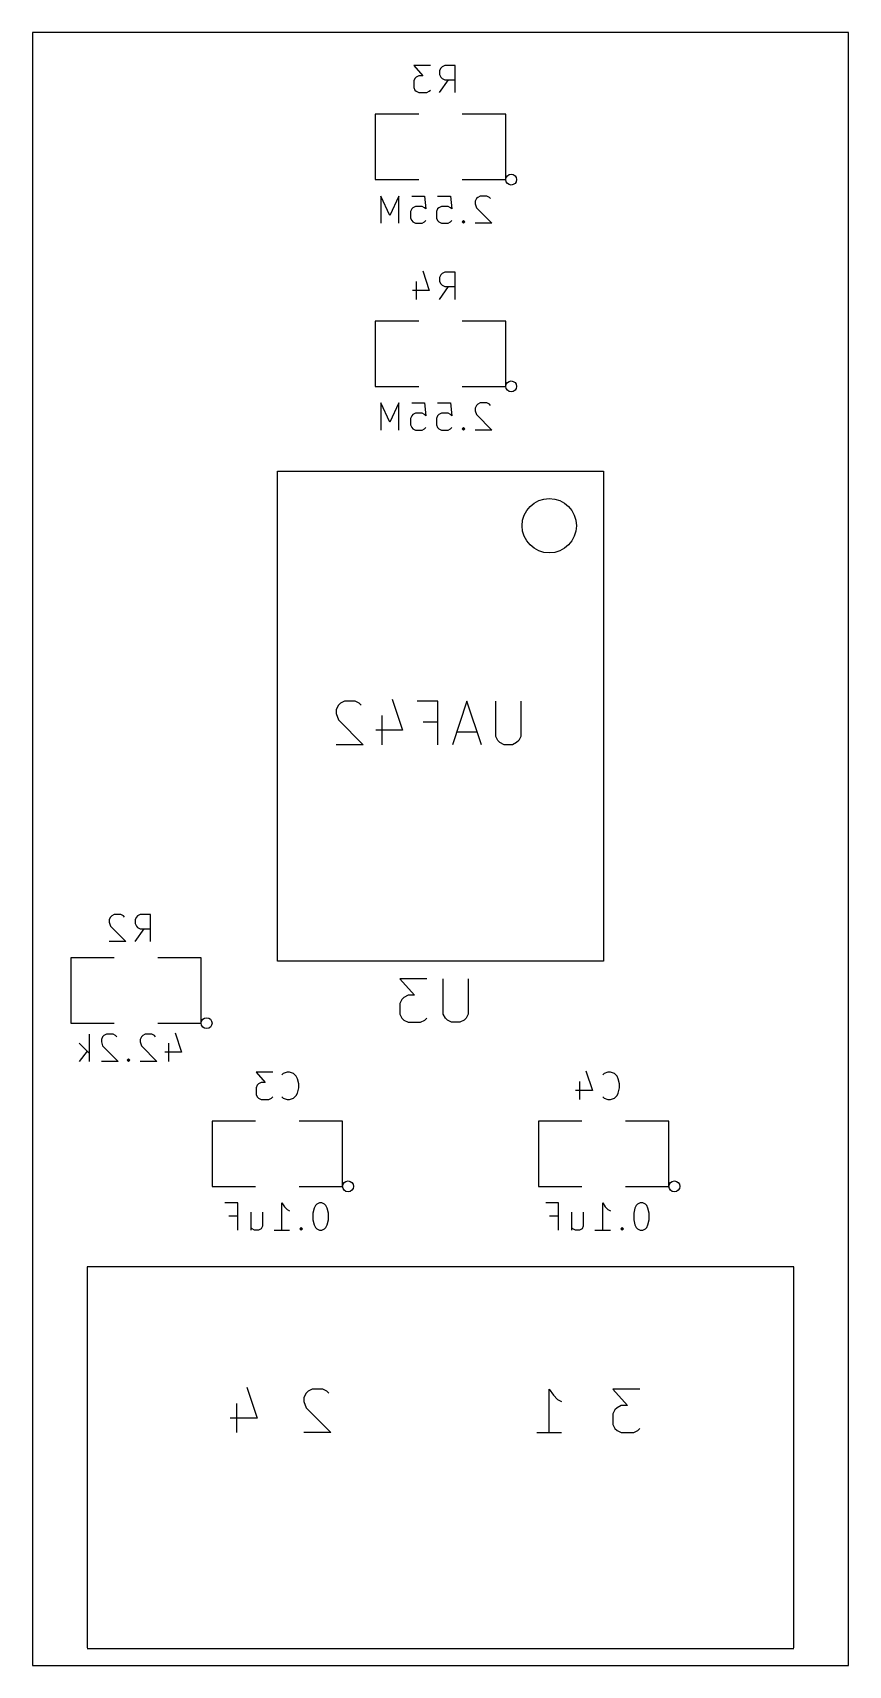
# Model space of a CAD drawing. Header units: inches. Extents: x 0 to 0.75, y 0 to 1.5.
import ezdxf

# ---------------------------------------------------------------- set-up
doc = ezdxf.new("R2010")
doc.units = ezdxf.units.IN
doc.layers.add('BLACK', color=1, linetype='CONTINUOUS')

msp = doc.modelspace()

# ---------------------------------------------------------------- linework, layer by layer
at = {"layer": 'BLACK'}
for p, q in [((0, 1.5), (0, 0)), ((0.75, 1.5), (0, 1.5)), ((0.75, 0), (0.75, 1.5)), ((0.3658, 1.4699), (0.3504, 1.4699)), ((0.3504, 1.4699), (0.3587, 1.4604)), ((0.3515, 1.458), (0.3504, 1.4556)), ((0.3504, 1.4556), (0.3504, 1.4496)), ((0.3527, 1.4592), (0.3515, 1.458)), ((0.3551, 1.4604), (0.3527, 1.4592)), ((0.3587, 1.4604), (0.3551, 1.4604)), ((0.3754, 1.4675), (0.3742, 1.4651)), ((0.3742, 1.4651), (0.3742, 1.4615)), ((0.3742, 1.4615), (0.3754, 1.4592)), ((0.3742, 1.4449), (0.3825, 1.4568)), ((0.3765, 1.4687), (0.3754, 1.4675)), ((0.3754, 1.4592), (0.3765, 1.458)), ((0.3789, 1.4699), (0.3765, 1.4687)), ((0.3765, 1.458), (0.3789, 1.4568)), ((0.3884, 1.4699), (0.3789, 1.4699)), ((0.3789, 1.4568), (0.3884, 1.4568)), ((0.3884, 1.4449), (0.3884, 1.4699)), ((0.3504, 1.4496), (0.3515, 1.4473)), ((0.3515, 1.4473), (0.3527, 1.4461)), ((0.3527, 1.4461), (0.3551, 1.4449)), ((0.3551, 1.4449), (0.3623, 1.4449)), ((0.3623, 1.4449), (0.3646, 1.4461)), ((0.3646, 1.4461), (0.3658, 1.4473)), ((0.355, 1.425), (0.315, 1.425)), ((0.315, 1.425), (0.315, 1.365)), ((0.435, 1.425), (0.395, 1.425)), ((0.435, 1.365), (0.435, 1.425)), ((0.315, 1.365), (0.355, 1.365)), ((0.395, 1.365), (0.435, 1.365)), ((0.3283, 1.332), (0.32, 1.3499)), ((0.32, 1.3499), (0.32, 1.3249)), ((0.3366, 1.3499), (0.3283, 1.332)), ((0.3366, 1.3249), (0.3366, 1.3499)), ((0.3485, 1.338), (0.3474, 1.3356)), ((0.3474, 1.3356), (0.3474, 1.3296)), ((0.3485, 1.3499), (0.3604, 1.3499)), ((0.3497, 1.3392), (0.3485, 1.338)), ((0.3521, 1.3404), (0.3497, 1.3392)), ((0.3581, 1.3404), (0.3521, 1.3404)), ((0.3604, 1.3392), (0.3581, 1.3404)), ((0.3604, 1.3499), (0.3616, 1.338)), ((0.3616, 1.338), (0.3604, 1.3392)), ((0.3723, 1.338), (0.3712, 1.3356)), ((0.3712, 1.3356), (0.3712, 1.3296)), ((0.3723, 1.3499), (0.3842, 1.3499)), ((0.3735, 1.3392), (0.3723, 1.338)), ((0.3759, 1.3404), (0.3735, 1.3392)), ((0.3819, 1.3404), (0.3759, 1.3404)), ((0.3842, 1.3392), (0.3819, 1.3404)), ((0.3842, 1.3499), (0.3854, 1.338)), ((0.3854, 1.338), (0.3842, 1.3392)), ((0.408, 1.3475), (0.4069, 1.3451)), ((0.4069, 1.3451), (0.4069, 1.3427)), ((0.4069, 1.3427), (0.408, 1.3392)), ((0.4092, 1.3487), (0.408, 1.3475)), ((0.408, 1.3392), (0.4223, 1.3249)), ((0.4116, 1.3499), (0.4092, 1.3487)), ((0.4176, 1.3499), (0.4116, 1.3499)), ((0.4199, 1.3487), (0.4176, 1.3499)), ((0.4211, 1.3475), (0.4199, 1.3487)), ((0.3474, 1.3296), (0.3485, 1.3273)), ((0.3485, 1.3273), (0.3497, 1.3261)), ((0.3497, 1.3261), (0.3521, 1.3249)), ((0.3521, 1.3249), (0.3581, 1.3249)), ((0.3581, 1.3249), (0.3604, 1.3261)), ((0.3604, 1.3261), (0.3616, 1.3273)), ((0.3712, 1.3296), (0.3723, 1.3273)), ((0.3723, 1.3273), (0.3735, 1.3261)), ((0.3735, 1.3261), (0.3759, 1.3249)), ((0.3759, 1.3249), (0.3819, 1.3249)), ((0.3819, 1.3249), (0.3842, 1.3261)), ((0.3842, 1.3261), (0.3854, 1.3273)), ((0.3961, 1.3273), (0.395, 1.3261)), ((0.395, 1.3261), (0.3961, 1.3249)), ((0.3973, 1.3261), (0.3961, 1.3273)), ((0.3961, 1.3273), (0.3961, 1.3249)), ((0.3961, 1.3249), (0.3973, 1.3261)), ((0.4223, 1.3249), (0.4069, 1.3249)), ((0.3587, 1.2811), (0.3646, 1.2632)), ((0.3754, 1.2775), (0.3742, 1.2751)), ((0.3742, 1.2751), (0.3742, 1.2715)), ((0.3765, 1.2787), (0.3754, 1.2775)), ((0.3789, 1.2799), (0.3765, 1.2787)), ((0.3884, 1.2799), (0.3789, 1.2799)), ((0.3884, 1.2549), (0.3884, 1.2799)), ((0.3646, 1.2632), (0.3492, 1.2632)), ((0.3527, 1.2715), (0.3527, 1.2549)), ((0.3742, 1.2715), (0.3754, 1.2692)), ((0.3742, 1.2549), (0.3825, 1.2668)), ((0.3754, 1.2692), (0.3765, 1.268)), ((0.3765, 1.268), (0.3789, 1.2668)), ((0.3789, 1.2668), (0.3884, 1.2668)), ((0.355, 1.235), (0.315, 1.235)), ((0.315, 1.235), (0.315, 1.175)), ((0.435, 1.235), (0.395, 1.235)), ((0.435, 1.175), (0.435, 1.235)), ((0.315, 1.175), (0.355, 1.175)), ((0.395, 1.175), (0.435, 1.175)), ((0.3283, 1.142), (0.32, 1.1599)), ((0.32, 1.1599), (0.32, 1.1349)), ((0.3366, 1.1599), (0.3283, 1.142)), ((0.3366, 1.1349), (0.3366, 1.1599)), ((0.3485, 1.1599), (0.3604, 1.1599)), ((0.3604, 1.1599), (0.3616, 1.148)), ((0.3723, 1.1599), (0.3842, 1.1599)), ((0.3842, 1.1599), (0.3854, 1.148)), ((0.408, 1.1575), (0.4069, 1.1551)), ((0.4069, 1.1551), (0.4069, 1.1527)), ((0.4092, 1.1587), (0.408, 1.1575)), ((0.4116, 1.1599), (0.4092, 1.1587)), ((0.4176, 1.1599), (0.4116, 1.1599)), ((0.4199, 1.1587), (0.4176, 1.1599)), ((0.4211, 1.1575), (0.4199, 1.1587)), ((0.3485, 1.148), (0.3474, 1.1456)), ((0.3474, 1.1456), (0.3474, 1.1396)), ((0.3497, 1.1492), (0.3485, 1.148)), ((0.3521, 1.1504), (0.3497, 1.1492)), ((0.3581, 1.1504), (0.3521, 1.1504)), ((0.3604, 1.1492), (0.3581, 1.1504)), ((0.3616, 1.148), (0.3604, 1.1492)), ((0.3723, 1.148), (0.3712, 1.1456)), ((0.3712, 1.1456), (0.3712, 1.1396)), ((0.3735, 1.1492), (0.3723, 1.148)), ((0.3759, 1.1504), (0.3735, 1.1492)), ((0.3819, 1.1504), (0.3759, 1.1504)), ((0.3842, 1.1492), (0.3819, 1.1504)), ((0.3854, 1.148), (0.3842, 1.1492)), ((0.4069, 1.1527), (0.408, 1.1492)), ((0.408, 1.1492), (0.4223, 1.1349)), ((0.3474, 1.1396), (0.3485, 1.1373)), ((0.3485, 1.1373), (0.3497, 1.1361)), ((0.3497, 1.1361), (0.3521, 1.1349)), ((0.3521, 1.1349), (0.3581, 1.1349)), ((0.3581, 1.1349), (0.3604, 1.1361)), ((0.3604, 1.1361), (0.3616, 1.1373)), ((0.3712, 1.1396), (0.3723, 1.1373)), ((0.3723, 1.1373), (0.3735, 1.1361)), ((0.3735, 1.1361), (0.3759, 1.1349)), ((0.3759, 1.1349), (0.3819, 1.1349)), ((0.3819, 1.1349), (0.3842, 1.1361)), ((0.3842, 1.1361), (0.3854, 1.1373)), ((0.3961, 1.1373), (0.395, 1.1361)), ((0.395, 1.1361), (0.3961, 1.1349)), ((0.3973, 1.1361), (0.3961, 1.1373)), ((0.3961, 1.1373), (0.3961, 1.1349)), ((0.3961, 1.1349), (0.3973, 1.1361)), ((0.4223, 1.1349), (0.4069, 1.1349)), ((0.225, 0.647), (0.225, 1.097)), ((0.225, 1.097), (0.525, 1.097)), ((0.525, 1.097), (0.525, 0.647)), ((0.2868, 0.8858), (0.283, 0.8839)), ((0.2964, 0.8858), (0.2868, 0.8858)), ((0.3002, 0.8839), (0.2964, 0.8858)), ((0.3307, 0.8877), (0.3402, 0.8591)), ((0.3726, 0.8858), (0.3535, 0.8858)), ((0.3726, 0.8458), (0.3726, 0.8858)), ((0.3993, 0.8858), (0.3859, 0.8458)), ((0.4126, 0.8458), (0.3993, 0.8858)), ((0.4259, 0.8534), (0.4259, 0.8858)), ((0.4488, 0.8858), (0.4488, 0.8534)), ((0.2811, 0.882), (0.2792, 0.8782)), ((0.2792, 0.8782), (0.2792, 0.8744)), ((0.2792, 0.8744), (0.2811, 0.8687)), ((0.283, 0.8839), (0.2811, 0.882)), ((0.3021, 0.882), (0.3002, 0.8839)), ((0.3211, 0.8725), (0.3211, 0.8458)), ((0.2811, 0.8687), (0.304, 0.8458)), ((0.3402, 0.8591), (0.3154, 0.8591)), ((0.3592, 0.8668), (0.3726, 0.8668)), ((0.4088, 0.8572), (0.3897, 0.8572)), ((0.304, 0.8458), (0.2792, 0.8458)), ((0.4278, 0.8496), (0.4259, 0.8534)), ((0.4297, 0.8477), (0.4278, 0.8496)), ((0.4335, 0.8458), (0.4297, 0.8477)), ((0.4412, 0.8458), (0.4335, 0.8458)), ((0.445, 0.8477), (0.4412, 0.8458)), ((0.4469, 0.8496), (0.445, 0.8477)), ((0.4488, 0.8534), (0.4469, 0.8496)), ((0.0715, 0.6875), (0.0704, 0.6851)), ((0.0704, 0.6851), (0.0704, 0.6827)), ((0.0704, 0.6827), (0.0715, 0.6792)), ((0.0727, 0.6887), (0.0715, 0.6875)), ((0.0715, 0.6792), (0.0858, 0.6649)), ((0.0751, 0.6899), (0.0727, 0.6887)), ((0.0811, 0.6899), (0.0751, 0.6899)), ((0.0834, 0.6887), (0.0811, 0.6899)), ((0.0846, 0.6875), (0.0834, 0.6887)), ((0.0954, 0.6875), (0.0942, 0.6851)), ((0.0942, 0.6851), (0.0942, 0.6815)), ((0.0942, 0.6815), (0.0954, 0.6792)), ((0.0942, 0.6649), (0.1025, 0.6768)), ((0.0965, 0.6887), (0.0954, 0.6875)), ((0.0954, 0.6792), (0.0965, 0.678)), ((0.0989, 0.6899), (0.0965, 0.6887)), ((0.0965, 0.678), (0.0989, 0.6768)), ((0.1084, 0.6899), (0.0989, 0.6899)), ((0.0989, 0.6768), (0.1084, 0.6768)), ((0.1084, 0.6649), (0.1084, 0.6899)), ((0.0858, 0.6649), (0.0704, 0.6649)), ((0.075, 0.65), (0.035, 0.65)), ((0.035, 0.65), (0.035, 0.59)), ((0.155, 0.65), (0.115, 0.65)), ((0.155, 0.59), (0.155, 0.65)), ((0.525, 0.647), (0.225, 0.647)), ((0.3624, 0.6308), (0.3376, 0.6308)), ((0.3376, 0.6308), (0.351, 0.6156)), ((0.3776, 0.5984), (0.3776, 0.6308)), ((0.4005, 0.6308), (0.4005, 0.5984)), ((0.3452, 0.6156), (0.3414, 0.6137)), ((0.351, 0.6156), (0.3452, 0.6156)), ((0.3395, 0.6118), (0.3376, 0.608)), ((0.3376, 0.608), (0.3376, 0.5984)), ((0.3414, 0.6137), (0.3395, 0.6118)), ((0.035, 0.59), (0.075, 0.59)), ((0.115, 0.59), (0.155, 0.59)), ((0.3376, 0.5984), (0.3395, 0.5946)), ((0.3395, 0.5946), (0.3414, 0.5927)), ((0.3414, 0.5927), (0.3452, 0.5908)), ((0.3452, 0.5908), (0.3567, 0.5908)), ((0.3567, 0.5908), (0.3605, 0.5927)), ((0.3605, 0.5927), (0.3624, 0.5946)), ((0.3795, 0.5946), (0.3776, 0.5984)), ((0.3814, 0.5927), (0.3795, 0.5946)), ((0.3852, 0.5908), (0.3814, 0.5927)), ((0.3929, 0.5908), (0.3852, 0.5908)), ((0.3967, 0.5927), (0.3929, 0.5908)), ((0.3986, 0.5946), (0.3967, 0.5927)), ((0.4005, 0.5984), (0.3986, 0.5946)), ((0.0429, 0.5715), (0.0524, 0.562)), ((0.0524, 0.5549), (0.0524, 0.5799)), ((0.0643, 0.5775), (0.0632, 0.5751)), ((0.0632, 0.5751), (0.0632, 0.5727)), ((0.0632, 0.5727), (0.0643, 0.5692)), ((0.0655, 0.5787), (0.0643, 0.5775)), ((0.0679, 0.5799), (0.0655, 0.5787)), ((0.0739, 0.5799), (0.0679, 0.5799)), ((0.0762, 0.5787), (0.0739, 0.5799)), ((0.0774, 0.5775), (0.0762, 0.5787)), ((0.1, 0.5775), (0.0989, 0.5751)), ((0.0989, 0.5751), (0.0989, 0.5727)), ((0.0989, 0.5727), (0.1, 0.5692)), ((0.1012, 0.5787), (0.1, 0.5775)), ((0.1036, 0.5799), (0.1012, 0.5787)), ((0.1096, 0.5799), (0.1036, 0.5799)), ((0.1119, 0.5787), (0.1096, 0.5799)), ((0.1131, 0.5775), (0.1119, 0.5787)), ((0.125, 0.5715), (0.125, 0.5549)), ((0.131, 0.5811), (0.1369, 0.5632)), ((0.0501, 0.5644), (0.0429, 0.5549)), ((0.0643, 0.5692), (0.0786, 0.5549)), ((0.0881, 0.5573), (0.087, 0.5561)), ((0.087, 0.5561), (0.0881, 0.5549)), ((0.0893, 0.5561), (0.0881, 0.5573)), ((0.0881, 0.5573), (0.0881, 0.5549)), ((0.0881, 0.5549), (0.0893, 0.5561)), ((0.1, 0.5692), (0.1143, 0.5549)), ((0.1369, 0.5632), (0.1215, 0.5632)), ((0.0786, 0.5549), (0.0632, 0.5549)), ((0.1143, 0.5549), (0.0989, 0.5549)), ((0.2208, 0.5449), (0.2054, 0.5449)), ((0.2054, 0.5449), (0.2137, 0.5354)), ((0.2304, 0.5437), (0.2292, 0.5425)), ((0.2339, 0.5449), (0.2304, 0.5437)), ((0.2363, 0.5449), (0.2339, 0.5449)), ((0.2399, 0.5437), (0.2363, 0.5449)), ((0.2423, 0.5413), (0.2399, 0.5437)), ((0.2434, 0.5389), (0.2423, 0.5413)), ((0.5087, 0.5461), (0.5146, 0.5282)), ((0.5254, 0.5437), (0.5242, 0.5425)), ((0.5289, 0.5449), (0.5254, 0.5437)), ((0.5313, 0.5449), (0.5289, 0.5449)), ((0.5349, 0.5437), (0.5313, 0.5449)), ((0.5373, 0.5413), (0.5349, 0.5437)), ((0.5384, 0.5389), (0.5373, 0.5413)), ((0.2065, 0.533), (0.2054, 0.5306)), ((0.2054, 0.5306), (0.2054, 0.5246)), ((0.2077, 0.5342), (0.2065, 0.533)), ((0.2101, 0.5354), (0.2077, 0.5342)), ((0.2137, 0.5354), (0.2101, 0.5354)), ((0.2423, 0.5235), (0.2434, 0.5258)), ((0.2446, 0.5342), (0.2434, 0.5389)), ((0.2434, 0.5258), (0.2446, 0.5306)), ((0.2446, 0.5306), (0.2446, 0.5342)), ((0.5146, 0.5282), (0.4992, 0.5282)), ((0.5027, 0.5365), (0.5027, 0.5199)), ((0.5373, 0.5235), (0.5384, 0.5258)), ((0.5396, 0.5342), (0.5384, 0.5389)), ((0.5384, 0.5258), (0.5396, 0.5306)), ((0.5396, 0.5306), (0.5396, 0.5342)), ((0.2054, 0.5246), (0.2065, 0.5223)), ((0.2065, 0.5223), (0.2077, 0.5211)), ((0.2077, 0.5211), (0.2101, 0.5199)), ((0.2101, 0.5199), (0.2173, 0.5199)), ((0.2173, 0.5199), (0.2196, 0.5211)), ((0.2196, 0.5211), (0.2208, 0.5223)), ((0.2292, 0.5223), (0.2304, 0.5211)), ((0.2304, 0.5211), (0.2339, 0.5199)), ((0.2339, 0.5199), (0.2363, 0.5199)), ((0.2363, 0.5199), (0.2399, 0.5211)), ((0.2399, 0.5211), (0.2423, 0.5235)), ((0.5242, 0.5223), (0.5254, 0.5211)), ((0.5254, 0.5211), (0.5289, 0.5199)), ((0.5289, 0.5199), (0.5313, 0.5199)), ((0.5313, 0.5199), (0.5349, 0.5211)), ((0.5349, 0.5211), (0.5373, 0.5235)), ((0.205, 0.5), (0.165, 0.5)), ((0.165, 0.5), (0.165, 0.44)), ((0.285, 0.5), (0.245, 0.5)), ((0.285, 0.44), (0.285, 0.5)), ((0.505, 0.5), (0.465, 0.5)), ((0.465, 0.5), (0.465, 0.44)), ((0.585, 0.5), (0.545, 0.5)), ((0.585, 0.44), (0.585, 0.5)), ((0.165, 0.44), (0.205, 0.44)), ((0.245, 0.44), (0.285, 0.44)), ((0.465, 0.44), (0.505, 0.44)), ((0.545, 0.44), (0.585, 0.44)), ((0.1886, 0.4249), (0.1767, 0.4249)), ((0.1886, 0.3999), (0.1886, 0.4249)), ((0.2291, 0.3999), (0.2291, 0.4249)), ((0.2291, 0.4249), (0.2315, 0.4213)), ((0.2315, 0.4213), (0.2339, 0.4189)), ((0.2588, 0.4201), (0.2577, 0.4154)), ((0.26, 0.4225), (0.2588, 0.4201)), ((0.2612, 0.4237), (0.26, 0.4225)), ((0.2636, 0.4249), (0.2612, 0.4237)), ((0.266, 0.4249), (0.2636, 0.4249)), ((0.2684, 0.4237), (0.266, 0.4249)), ((0.2696, 0.4225), (0.2684, 0.4237)), ((0.2707, 0.4201), (0.2696, 0.4225)), ((0.2719, 0.4154), (0.2707, 0.4201)), ((0.4836, 0.4249), (0.4717, 0.4249)), ((0.4836, 0.3999), (0.4836, 0.4249)), ((0.5241, 0.3999), (0.5241, 0.4249)), ((0.5241, 0.4249), (0.5265, 0.4213)), ((0.5265, 0.4213), (0.5289, 0.4189)), ((0.5538, 0.4201), (0.5527, 0.4154)), ((0.555, 0.4225), (0.5538, 0.4201)), ((0.5562, 0.4237), (0.555, 0.4225)), ((0.5586, 0.4249), (0.5562, 0.4237)), ((0.561, 0.4249), (0.5586, 0.4249)), ((0.5634, 0.4237), (0.561, 0.4249)), ((0.5646, 0.4225), (0.5634, 0.4237)), ((0.5657, 0.4201), (0.5646, 0.4225)), ((0.5669, 0.4154), (0.5657, 0.4201)), ((0.1803, 0.413), (0.1886, 0.413)), ((0.2005, 0.4165), (0.2005, 0.3999)), ((0.2112, 0.4165), (0.2112, 0.4035)), ((0.2339, 0.4189), (0.2362, 0.4177)), ((0.2577, 0.4154), (0.2577, 0.4094)), ((0.2577, 0.4094), (0.2588, 0.4046)), ((0.2707, 0.4046), (0.2719, 0.4094)), ((0.2719, 0.4094), (0.2719, 0.4154)), ((0.4753, 0.413), (0.4836, 0.413)), ((0.4955, 0.4165), (0.4955, 0.3999)), ((0.5062, 0.4165), (0.5062, 0.4035)), ((0.5289, 0.4189), (0.5312, 0.4177)), ((0.5527, 0.4154), (0.5527, 0.4094)), ((0.5527, 0.4094), (0.5538, 0.4046)), ((0.5657, 0.4046), (0.5669, 0.4094)), ((0.5669, 0.4094), (0.5669, 0.4154)), ((0.2017, 0.4011), (0.2005, 0.4023)), ((0.2041, 0.3999), (0.2017, 0.4011)), ((0.2077, 0.3999), (0.2041, 0.3999)), ((0.2101, 0.4011), (0.2077, 0.3999)), ((0.2112, 0.4035), (0.2101, 0.4011)), ((0.222, 0.3999), (0.2362, 0.3999)), ((0.2469, 0.4023), (0.2458, 0.4011)), ((0.2458, 0.4011), (0.2469, 0.3999)), ((0.2481, 0.4011), (0.2469, 0.4023)), ((0.2469, 0.4023), (0.2469, 0.3999)), ((0.2469, 0.3999), (0.2481, 0.4011)), ((0.2588, 0.4046), (0.26, 0.4023)), ((0.26, 0.4023), (0.2612, 0.4011)), ((0.2612, 0.4011), (0.2636, 0.3999)), ((0.2636, 0.3999), (0.266, 0.3999)), ((0.266, 0.3999), (0.2684, 0.4011)), ((0.2684, 0.4011), (0.2696, 0.4023)), ((0.2696, 0.4023), (0.2707, 0.4046)), ((0.4967, 0.4011), (0.4955, 0.4023)), ((0.4991, 0.3999), (0.4967, 0.4011)), ((0.5027, 0.3999), (0.4991, 0.3999)), ((0.5051, 0.4011), (0.5027, 0.3999)), ((0.5062, 0.4035), (0.5051, 0.4011)), ((0.517, 0.3999), (0.5312, 0.3999)), ((0.5419, 0.4023), (0.5408, 0.4011)), ((0.5408, 0.4011), (0.5419, 0.3999)), ((0.5431, 0.4011), (0.5419, 0.4023)), ((0.5419, 0.4023), (0.5419, 0.3999)), ((0.5419, 0.3999), (0.5431, 0.4011)), ((0.5538, 0.4046), (0.555, 0.4023)), ((0.555, 0.4023), (0.5562, 0.4011)), ((0.5562, 0.4011), (0.5586, 0.3999)), ((0.5586, 0.3999), (0.561, 0.3999)), ((0.561, 0.3999), (0.5634, 0.4011)), ((0.5634, 0.4011), (0.5646, 0.4023)), ((0.5646, 0.4023), (0.5657, 0.4046)), ((0.7, 0.366), (0.05, 0.366)), ((0.05, 0.366), (0.05, 0.016)), ((0.7, 0.016), (0.7, 0.366)), ((0.1969, 0.2557), (0.2064, 0.2271)), ((0.1873, 0.2405), (0.1873, 0.2138)), ((0.2514, 0.25), (0.2495, 0.2462)), ((0.2495, 0.2462), (0.2495, 0.2424)), ((0.2495, 0.2424), (0.2514, 0.2367)), ((0.2533, 0.2519), (0.2514, 0.25)), ((0.2571, 0.2538), (0.2533, 0.2519)), ((0.2667, 0.2538), (0.2571, 0.2538)), ((0.2705, 0.2519), (0.2667, 0.2538)), ((0.2724, 0.25), (0.2705, 0.2519)), ((0.475, 0.2138), (0.475, 0.2538)), ((0.475, 0.2538), (0.4788, 0.2481)), ((0.4788, 0.2481), (0.4826, 0.2443)), ((0.4826, 0.2443), (0.4864, 0.2424)), ((0.5583, 0.2538), (0.5335, 0.2538)), ((0.5335, 0.2538), (0.5469, 0.2386)), ((0.2064, 0.2271), (0.1816, 0.2271)), ((0.2514, 0.2367), (0.2743, 0.2138)), ((0.5354, 0.2348), (0.5335, 0.231)), ((0.5335, 0.231), (0.5335, 0.2214)), ((0.5373, 0.2367), (0.5354, 0.2348)), ((0.5411, 0.2386), (0.5373, 0.2367)), ((0.5469, 0.2386), (0.5411, 0.2386)), ((0.2743, 0.2138), (0.2495, 0.2138)), ((0.4635, 0.2138), (0.4864, 0.2138)), ((0.5335, 0.2214), (0.5354, 0.2176)), ((0.5354, 0.2176), (0.5373, 0.2157)), ((0.5373, 0.2157), (0.5411, 0.2138)), ((0.5411, 0.2138), (0.5526, 0.2138)), ((0.5526, 0.2138), (0.5564, 0.2157)), ((0.5564, 0.2157), (0.5583, 0.2176)), ((0.05, 0.0155), (0.7, 0.0155)), ((0, 0), (0.75, 0))]:
    msp.add_line(p, q, dxfattribs=at)
for centre, radius in [((0.44, 1.365), 0.005), ((0.44, 1.175), 0.005), ((0.475, 1.047), 0.025), ((0.16, 0.59), 0.005), ((0.29, 0.44), 0.005), ((0.59, 0.44), 0.005)]:
    msp.add_circle(centre, radius, dxfattribs=at)

doc.saveas('drawing.dxf')
